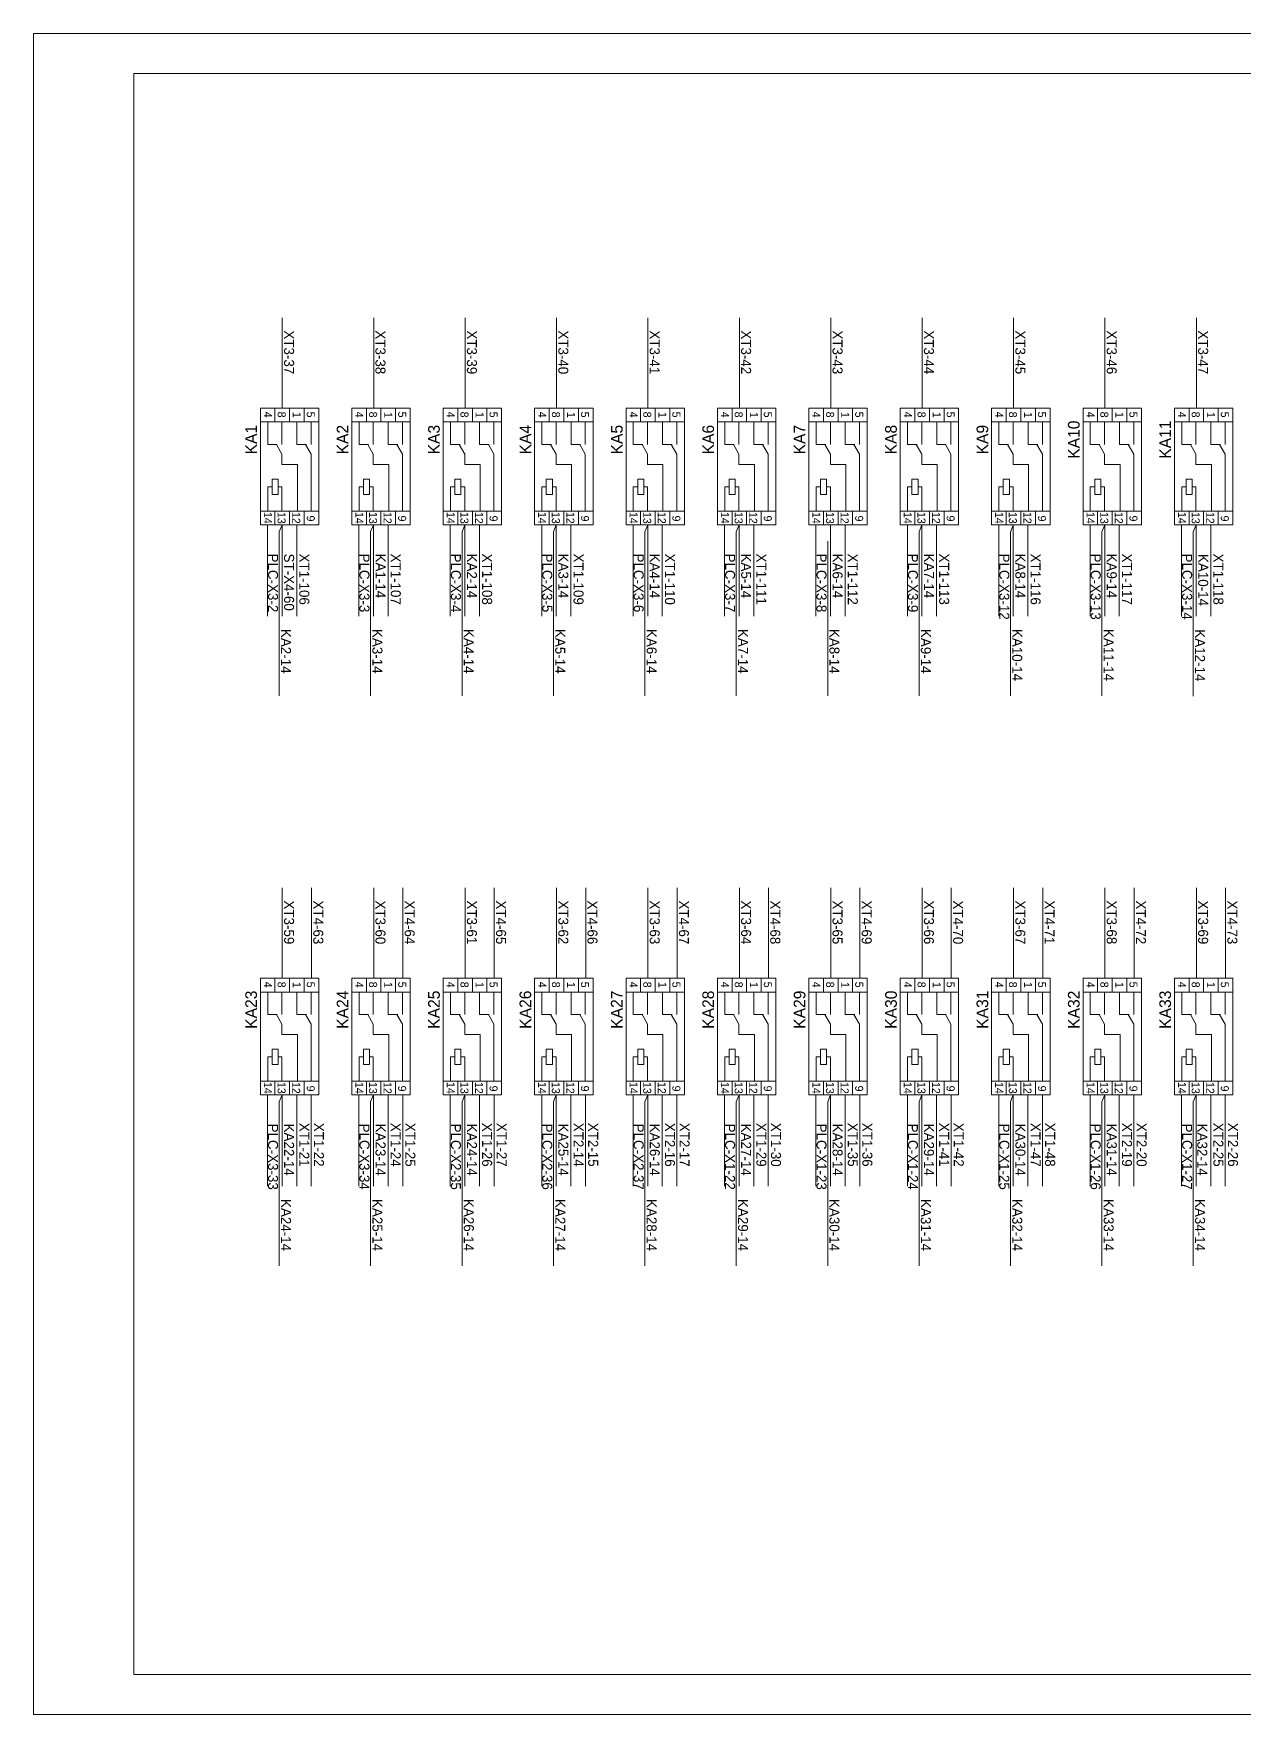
# Model space of a CAD drawing. Header units: millimetres. Extents: x 32626 to 72822, y 60047 to 123188.
# Drawn here: x 38301 to 40720, y 68575 to 71935 of the extents above; entities that cross this region are included whole.
import ezdxf
from ezdxf.enums import TextEntityAlignment as Align

# ---------------------------------------------------------------- set-up
doc = ezdxf.new("R2010")
doc.units = ezdxf.units.MM
doc.header["$LTSCALE"] = 10
for name, color, linetype, lineweight in [('1轮廓实线层', 7, 'Continuous', 18), ('2细线层', 4, 'Continuous', 18), ('图框层', 7, 'Continuous', 18)]:
    doc.layers.add(name, color=color, linetype=linetype, lineweight=lineweight)
doc.styles.add('样式 1', font='SIMYOU.TTF', dxfattribs={"width": 0.9})

msp = doc.modelspace()

# ---------------------------------------------------------------- linework, layer by layer
at = {"layer": '1轮廓实线层'}
for p, q in [((38797.5, 71186), (38797.5, 71366.5)), ((38980.2, 71186), (38980.2, 71366.5)), ((39162.8, 71186), (39162.8, 71366.5)), ((39345.5, 71186), (39345.5, 71366.5)), ((39528.1, 71186), (39528.1, 71366.5)), ((39710.8, 71186), (39710.8, 71366.5)), ((39893.4, 71186), (39893.4, 71366.5)), ((40076.1, 71186), (40076.1, 71366.5)), ((40258.7, 71186), (40258.7, 71366.5)), ((40441.4, 71186), (40441.4, 71366.5)), ((40624, 71186), (40624, 71366.5)), ((38753.8, 70952.7), (38753.8, 71186)), ((38870.4, 71186), (38753.8, 71186)), ((38782.9, 71158.4), (38782.9, 71186)), ((38812.1, 71158.4), (38812.1, 71186)), ((38841.2, 71158.4), (38841.2, 71186)), ((38870.4, 70952.7), (38870.4, 71186)), ((39053.1, 71186), (38936.4, 71186)), ((38936.4, 70952.7), (38936.4, 71186)), ((38965.6, 71158.4), (38965.6, 71186)), ((38994.7, 71158.4), (38994.7, 71186)), ((39023.9, 71158.4), (39023.9, 71186)), ((39053.1, 70952.7), (39053.1, 71186)), ((39235.7, 71186), (39119.1, 71186)), ((39119.1, 70952.7), (39119.1, 71186)), ((39148.2, 71158.4), (39148.2, 71186)), ((39177.4, 71158.4), (39177.4, 71186)), ((39206.5, 71158.4), (39206.5, 71186)), ((39235.7, 70952.7), (39235.7, 71186)), ((39418.4, 71186), (39301.7, 71186)), ((39301.7, 70952.7), (39301.7, 71186)), ((39330.9, 71158.4), (39330.9, 71186)), ((39360, 71158.4), (39360, 71186)), ((39389.2, 71158.4), (39389.2, 71186)), ((39418.4, 70952.7), (39418.4, 71186)), ((39601, 71186), (39484.4, 71186)), ((39484.4, 70952.7), (39484.4, 71186)), ((39513.5, 71158.4), (39513.5, 71186)), ((39542.7, 71158.4), (39542.7, 71186)), ((39571.9, 71158.4), (39571.9, 71186)), ((39601, 70952.7), (39601, 71186)), ((39783.7, 71186), (39667, 71186)), ((39667, 70952.7), (39667, 71186)), ((39696.2, 71158.4), (39696.2, 71186)), ((39725.3, 71158.4), (39725.3, 71186)), ((39754.5, 71158.4), (39754.5, 71186)), ((39783.7, 70952.7), (39783.7, 71186)), ((39966.3, 71186), (39849.7, 71186)), ((39849.7, 70952.7), (39849.7, 71186)), ((39878.8, 71158.4), (39878.8, 71186)), ((39908, 71158.4), (39908, 71186)), ((39937.2, 71158.4), (39937.2, 71186)), ((39966.3, 70952.7), (39966.3, 71186)), ((40149, 71186), (40032.3, 71186)), ((40032.3, 70952.7), (40032.3, 71186)), ((40061.5, 71158.4), (40061.5, 71186)), ((40090.6, 71158.4), (40090.6, 71186)), ((40119.8, 71158.4), (40119.8, 71186)), ((40149, 70952.7), (40149, 71186)), ((40331.6, 71186), (40215, 71186)), ((40215, 70952.7), (40215, 71186)), ((40244.1, 71158.4), (40244.1, 71186)), ((40273.3, 71158.4), (40273.3, 71186)), ((40302.5, 71158.4), (40302.5, 71186)), ((40331.6, 70952.7), (40331.6, 71186)), ((40514.3, 71186), (40397.6, 71186)), ((40397.6, 70952.7), (40397.6, 71186)), ((40426.8, 71158.4), (40426.8, 71186)), ((40456, 71158.4), (40456, 71186)), ((40485.1, 71158.4), (40485.1, 71186)), ((40514.3, 70952.7), (40514.3, 71186)), ((40696.9, 71186), (40580.3, 71186)), ((40580.3, 70952.7), (40580.3, 71186)), ((40609.4, 71158.4), (40609.4, 71186)), ((40638.6, 71158.4), (40638.6, 71186)), ((40667.8, 71158.4), (40667.8, 71186)), ((40696.9, 70952.7), (40696.9, 71186)), ((38870.4, 71158.4), (38753.8, 71158.4)), ((38768.3, 71113.2), (38768.3, 71158.4)), ((38796.7, 71113.2), (38796.7, 71158.4)), ((38826.6, 71113.2), (38826.6, 71158.4)), ((38855.1, 71113.2), (38855.1, 71158.4)), ((39053.1, 71158.4), (38936.4, 71158.4)), ((38950.9, 71113.2), (38950.9, 71158.4)), ((38979.4, 71113.2), (38979.4, 71158.4)), ((39009.2, 71113.2), (39009.2, 71158.4)), ((39037.7, 71113.2), (39037.7, 71158.4)), ((39235.7, 71158.4), (39119.1, 71158.4)), ((39133.6, 71113.2), (39133.6, 71158.4)), ((39162.1, 71113.2), (39162.1, 71158.4)), ((39191.9, 71113.2), (39191.9, 71158.4)), ((39220.4, 71113.2), (39220.4, 71158.4)), ((39418.4, 71158.4), (39301.7, 71158.4)), ((39316.2, 71113.2), (39316.2, 71158.4)), ((39344.7, 71113.2), (39344.7, 71158.4)), ((39374.6, 71113.2), (39374.6, 71158.4)), ((39403, 71113.2), (39403, 71158.4)), ((39601, 71158.4), (39484.4, 71158.4)), ((39498.9, 71113.2), (39498.9, 71158.4)), ((39527.4, 71113.2), (39527.4, 71158.4)), ((39557.2, 71113.2), (39557.2, 71158.4)), ((39585.7, 71113.2), (39585.7, 71158.4)), ((39783.7, 71158.4), (39667, 71158.4)), ((39681.5, 71113.2), (39681.5, 71158.4)), ((39710, 71113.2), (39710, 71158.4)), ((39739.9, 71113.2), (39739.9, 71158.4)), ((39768.3, 71113.2), (39768.3, 71158.4)), ((39966.3, 71158.4), (39849.7, 71158.4)), ((39864.2, 71113.2), (39864.2, 71158.4)), ((39892.7, 71113.2), (39892.7, 71158.4)), ((39922.5, 71113.2), (39922.5, 71158.4)), ((39951, 71113.2), (39951, 71158.4)), ((40149, 71158.4), (40032.3, 71158.4)), ((40046.8, 71113.2), (40046.8, 71158.4)), ((40075.3, 71113.2), (40075.3, 71158.4)), ((40105.2, 71113.2), (40105.2, 71158.4)), ((40133.6, 71113.2), (40133.6, 71158.4)), ((40331.6, 71158.4), (40215, 71158.4)), ((40229.5, 71113.2), (40229.5, 71158.4)), ((40258, 71113.2), (40258, 71158.4)), ((40287.8, 71113.2), (40287.8, 71158.4)), ((40316.3, 71113.2), (40316.3, 71158.4)), ((40514.3, 71158.4), (40397.6, 71158.4)), ((40412.1, 71113.2), (40412.1, 71158.4)), ((40440.6, 71113.2), (40440.6, 71158.4)), ((40470.5, 71113.2), (40470.5, 71158.4)), ((40498.9, 71113.2), (40498.9, 71158.4)), ((40696.9, 71158.4), (40580.3, 71158.4)), ((40594.8, 71113.2), (40594.8, 71158.4)), ((40623.3, 71113.2), (40623.3, 71158.4)), ((40653.1, 71113.2), (40653.1, 71158.4)), ((40681.6, 71113.2), (40681.6, 71158.4)), ((38787.4, 71113.2), (38768.3, 71113.2)), ((38796.7, 71094.1), (38785.7, 71113.2)), ((38845.8, 71113.2), (38826.6, 71113.2)), ((38855.1, 71094.1), (38844, 71113.2)), ((38970.1, 71113.2), (38950.9, 71113.2)), ((38979.4, 71094.1), (38968.3, 71113.2)), ((39028.4, 71113.2), (39009.2, 71113.2)), ((39037.7, 71094.1), (39026.7, 71113.2)), ((39152.8, 71113.2), (39133.6, 71113.2)), ((39162.1, 71094.1), (39151, 71113.2)), ((39211.1, 71113.2), (39191.9, 71113.2)), ((39220.4, 71094.1), (39209.3, 71113.2)), ((39335.4, 71113.2), (39316.2, 71113.2)), ((39344.7, 71094.1), (39333.7, 71113.2)), ((39393.7, 71113.2), (39374.6, 71113.2)), ((39403, 71094.1), (39392, 71113.2)), ((39518.1, 71113.2), (39498.9, 71113.2)), ((39527.4, 71094.1), (39516.3, 71113.2)), ((39576.4, 71113.2), (39557.2, 71113.2)), ((39585.7, 71094.1), (39574.6, 71113.2)), ((39700.7, 71113.2), (39681.5, 71113.2)), ((39710, 71094.1), (39699, 71113.2)), ((39759, 71113.2), (39739.9, 71113.2)), ((39768.3, 71094.1), (39757.3, 71113.2)), ((39883.4, 71113.2), (39864.2, 71113.2)), ((39892.7, 71094.1), (39881.6, 71113.2)), ((39941.7, 71113.2), (39922.5, 71113.2)), ((39951, 71094.1), (39939.9, 71113.2)), ((40066, 71113.2), (40046.8, 71113.2)), ((40075.3, 71094.1), (40064.3, 71113.2)), ((40124.3, 71113.2), (40105.2, 71113.2)), ((40133.6, 71094.1), (40122.6, 71113.2)), ((40248.7, 71113.2), (40229.5, 71113.2)), ((40258, 71094.1), (40246.9, 71113.2)), ((40307, 71113.2), (40287.8, 71113.2)), ((40316.3, 71094.1), (40305.2, 71113.2)), ((40431.3, 71113.2), (40412.1, 71113.2)), ((40440.6, 71094.1), (40429.6, 71113.2)), ((40489.6, 71113.2), (40470.5, 71113.2)), ((40498.9, 71094.1), (40487.9, 71113.2)), ((40614, 71113.2), (40594.8, 71113.2)), ((40623.3, 71094.1), (40612.2, 71113.2)), ((40672.3, 71113.2), (40653.1, 71113.2)), ((40681.6, 71094.1), (40670.5, 71113.2)), ((38796.7, 71073.3), (38796.7, 71094.1)), ((38827.6, 71073.3), (38796.7, 71073.3)), ((38827.6, 70980), (38827.6, 71073.3)), ((38855.1, 70980.3), (38855.1, 71094.1)), ((38979.4, 71073.3), (38979.4, 71094.1)), ((39010.3, 71073.3), (38979.4, 71073.3)), ((39010.3, 70980), (39010.3, 71073.3)), ((39037.7, 70980.3), (39037.7, 71094.1)), ((39162.1, 71073.3), (39162.1, 71094.1)), ((39192.9, 71073.3), (39162.1, 71073.3)), ((39192.9, 70980), (39192.9, 71073.3)), ((39220.4, 70980.3), (39220.4, 71094.1)), ((39344.7, 71073.3), (39344.7, 71094.1)), ((39375.6, 71073.3), (39344.7, 71073.3)), ((39375.6, 70980), (39375.6, 71073.3)), ((39403, 70980.3), (39403, 71094.1)), ((39527.4, 71073.3), (39527.4, 71094.1)), ((39558.2, 71073.3), (39527.4, 71073.3)), ((39558.2, 70980), (39558.2, 71073.3)), ((39585.7, 70980.3), (39585.7, 71094.1)), ((39710, 71073.3), (39710, 71094.1)), ((39740.9, 71073.3), (39710, 71073.3)), ((39740.9, 70980), (39740.9, 71073.3)), ((39768.3, 70980.3), (39768.3, 71094.1)), ((39892.7, 71073.3), (39892.7, 71094.1)), ((39923.5, 71073.3), (39892.7, 71073.3)), ((39923.5, 70980), (39923.5, 71073.3)), ((39951, 70980.3), (39951, 71094.1)), ((40075.3, 71073.3), (40075.3, 71094.1)), ((40106.2, 71073.3), (40075.3, 71073.3)), ((40106.2, 70980), (40106.2, 71073.3)), ((40133.6, 70980.3), (40133.6, 71094.1)), ((40258, 71073.3), (40258, 71094.1)), ((40288.8, 71073.3), (40258, 71073.3)), ((40288.8, 70980), (40288.8, 71073.3)), ((40316.3, 70980.3), (40316.3, 71094.1)), ((40440.6, 71073.3), (40440.6, 71094.1)), ((40471.5, 71073.3), (40440.6, 71073.3)), ((40471.5, 70980), (40471.5, 71073.3)), ((40498.9, 70980.3), (40498.9, 71094.1)), ((40623.3, 71073.3), (40623.3, 71094.1)), ((40654.1, 71073.3), (40623.3, 71073.3)), ((40654.1, 70980), (40654.1, 71073.3)), ((40681.6, 70980.3), (40681.6, 71094.1)), ((38768.3, 70980.3), (38768.3, 71028.7)), ((38777.1, 71028.7), (38768.3, 71028.7)), ((38789.3, 71028.7), (38796.7, 71028.7)), ((38796.7, 70980.3), (38796.7, 71028.7)), ((38950.9, 70980.3), (38950.9, 71028.7)), ((38959.7, 71028.7), (38950.9, 71028.7)), ((38971.9, 71028.7), (38979.4, 71028.7)), ((38979.4, 70980.3), (38979.4, 71028.7)), ((39133.6, 70980.3), (39133.6, 71028.7)), ((39142.4, 71028.7), (39133.6, 71028.7)), ((39154.6, 71028.7), (39162.1, 71028.7)), ((39162.1, 70980.3), (39162.1, 71028.7)), ((39316.2, 70980.3), (39316.2, 71028.7)), ((39325, 71028.7), (39316.2, 71028.7)), ((39337.2, 71028.7), (39344.7, 71028.7)), ((39344.7, 70980.3), (39344.7, 71028.7)), ((39498.9, 70980.3), (39498.9, 71028.7)), ((39507.7, 71028.7), (39498.9, 71028.7)), ((39519.9, 71028.7), (39527.4, 71028.7)), ((39527.4, 70980.3), (39527.4, 71028.7)), ((39681.5, 70980.3), (39681.5, 71028.7)), ((39690.3, 71028.7), (39681.5, 71028.7)), ((39702.5, 71028.7), (39710, 71028.7)), ((39710, 70980.3), (39710, 71028.7)), ((39864.2, 70980.3), (39864.2, 71028.7)), ((39873, 71028.7), (39864.2, 71028.7)), ((39885.2, 71028.7), (39892.7, 71028.7)), ((39892.7, 70980.3), (39892.7, 71028.7)), ((40046.8, 70980.3), (40046.8, 71028.7)), ((40055.6, 71028.7), (40046.8, 71028.7)), ((40067.9, 71028.7), (40075.3, 71028.7)), ((40075.3, 70980.3), (40075.3, 71028.7)), ((40229.5, 70980.3), (40229.5, 71028.7)), ((40238.3, 71028.7), (40229.5, 71028.7)), ((40250.5, 71028.7), (40258, 71028.7)), ((40258, 70980.3), (40258, 71028.7)), ((40412.1, 70980.3), (40412.1, 71028.7)), ((40420.9, 71028.7), (40412.1, 71028.7)), ((40433.2, 71028.7), (40440.6, 71028.7)), ((40440.6, 70980.3), (40440.6, 71028.7)), ((40594.8, 70980.3), (40594.8, 71028.7)), ((40603.6, 71028.7), (40594.8, 71028.7)), ((40615.8, 71028.7), (40623.3, 71028.7)), ((40623.3, 70980.3), (40623.3, 71028.7)), ((38870.4, 70980.3), (38753.8, 70980.3)), ((38782.9, 70952.7), (38782.9, 70980.3)), ((38812.1, 70952.7), (38812.1, 70980.3)), ((38841.2, 70952.7), (38841.2, 70980.3)), ((39053.1, 70980.3), (38936.4, 70980.3)), ((38965.6, 70952.7), (38965.6, 70980.3)), ((38994.7, 70952.7), (38994.7, 70980.3)), ((39023.9, 70952.7), (39023.9, 70980.3)), ((39235.7, 70980.3), (39119.1, 70980.3)), ((39148.2, 70952.7), (39148.2, 70980.3)), ((39177.4, 70952.7), (39177.4, 70980.3)), ((39206.5, 70952.7), (39206.5, 70980.3)), ((39418.4, 70980.3), (39301.7, 70980.3)), ((39330.9, 70952.7), (39330.9, 70980.3)), ((39360, 70952.7), (39360, 70980.3)), ((39389.2, 70952.7), (39389.2, 70980.3)), ((39601, 70980.3), (39484.4, 70980.3)), ((39513.5, 70952.7), (39513.5, 70980.3)), ((39542.7, 70952.7), (39542.7, 70980.3)), ((39571.9, 70952.7), (39571.9, 70980.3)), ((39783.7, 70980.3), (39667, 70980.3)), ((39696.2, 70952.7), (39696.2, 70980.3)), ((39725.3, 70952.7), (39725.3, 70980.3)), ((39754.5, 70952.7), (39754.5, 70980.3)), ((39966.3, 70980.3), (39849.7, 70980.3)), ((39878.8, 70952.7), (39878.8, 70980.3)), ((39908, 70952.7), (39908, 70980.3)), ((39937.2, 70952.7), (39937.2, 70980.3)), ((40149, 70980.3), (40032.3, 70980.3)), ((40061.5, 70952.7), (40061.5, 70980.3)), ((40090.6, 70952.7), (40090.6, 70980.3)), ((40119.8, 70952.7), (40119.8, 70980.3)), ((40331.6, 70980.3), (40215, 70980.3)), ((40244.1, 70952.7), (40244.1, 70980.3)), ((40273.3, 70952.7), (40273.3, 70980.3)), ((40302.5, 70952.7), (40302.5, 70980.3)), ((40514.3, 70980.3), (40397.6, 70980.3)), ((40426.8, 70952.7), (40426.8, 70980.3)), ((40456, 70952.7), (40456, 70980.3)), ((40485.1, 70952.7), (40485.1, 70980.3)), ((40696.9, 70980.3), (40580.3, 70980.3)), ((40609.4, 70952.7), (40609.4, 70980.3)), ((40638.6, 70952.7), (40638.6, 70980.3)), ((40667.8, 70952.7), (40667.8, 70980.3)), ((38870.4, 70952.7), (38753.8, 70952.7)), ((38767.9, 70952.7), (38767.9, 70770.2)), ((38791.4, 70938.7), (38797.1, 70952.7)), ((38791.4, 70920), (38791.4, 70938.7)), ((38797.1, 70952.7), (38797.1, 70770.2)), ((38826.3, 70952.7), (38826.3, 70770.2)), ((39053.1, 70952.7), (38936.4, 70952.7)), ((38950.6, 70952.7), (38950.6, 70770.2)), ((38974, 70938.7), (38979.7, 70952.7)), ((38974, 70920), (38974, 70938.7)), ((38979.7, 70952.7), (38979.7, 70770.2)), ((39008.9, 70952.7), (39008.9, 70770.2)), ((39235.7, 70952.7), (39119.1, 70952.7)), ((39133.2, 70952.7), (39133.2, 70770.2)), ((39156.7, 70938.7), (39162.4, 70952.7)), ((39156.7, 70920), (39156.7, 70938.7)), ((39162.4, 70952.7), (39162.4, 70770.2)), ((39191.6, 70952.7), (39191.6, 70770.2)), ((39418.4, 70952.7), (39301.7, 70952.7)), ((39315.9, 70952.7), (39315.9, 70770.2)), ((39339.3, 70938.7), (39345, 70952.7)), ((39339.3, 70920), (39339.3, 70938.7)), ((39345, 70952.7), (39345, 70770.2)), ((39374.2, 70952.7), (39374.2, 70770.2)), ((39601, 70952.7), (39484.4, 70952.7)), ((39498.5, 70952.7), (39498.5, 70770.2)), ((39522, 70938.7), (39527.7, 70952.7)), ((39522, 70920), (39522, 70938.7)), ((39527.7, 70952.7), (39527.7, 70770.2)), ((39556.9, 70952.7), (39556.9, 70770.2)), ((39783.7, 70952.7), (39667, 70952.7)), ((39681.2, 70952.7), (39681.2, 70770.2)), ((39704.6, 70938.7), (39710.4, 70952.7)), ((39704.6, 70920), (39704.6, 70938.7)), ((39710.4, 70952.7), (39710.4, 70770.2)), ((39739.5, 70952.7), (39739.5, 70770.2)), ((39966.3, 70952.7), (39849.7, 70952.7)), ((39863.8, 70952.7), (39863.8, 70770.2)), ((39893, 70952.7), (39893, 70770.2)), ((39922.2, 70952.7), (39922.2, 70770.2)), ((40149, 70952.7), (40032.3, 70952.7)), ((40046.5, 70952.7), (40046.5, 70770.2)), ((40069.9, 70938.7), (40075.7, 70952.7)), ((40069.9, 70920), (40069.9, 70938.7)), ((40075.7, 70952.7), (40075.7, 70770.2)), ((40104.8, 70952.7), (40104.8, 70770.2)), ((40331.6, 70952.7), (40215, 70952.7)), ((40229.1, 70952.7), (40229.1, 70770.2)), ((40252.6, 70938), (40258.3, 70951.9)), ((40252.6, 70919.2), (40252.6, 70938)), ((40258.3, 70952.7), (40258.3, 70770.2)), ((40287.5, 70952.7), (40287.5, 70770.2)), ((40514.3, 70952.7), (40397.6, 70952.7)), ((40411.8, 70952.7), (40411.8, 70770.2)), ((40435.2, 70938.7), (40441, 70952.7)), ((40435.2, 70920), (40435.2, 70938.7)), ((40441, 70952.7), (40441, 70770.2)), ((40470.1, 70952.7), (40470.1, 70770.2)), ((40696.9, 70952.7), (40580.3, 70952.7)), ((40594.5, 70951.9), (40594.5, 70769.4)), ((40617.9, 70938.7), (40623.6, 70952.7)), ((40617.9, 70920), (40617.9, 70938.7)), ((40623.6, 70952.7), (40623.6, 70770.2)), ((40652.8, 70952.7), (40652.8, 70770.2)), ((38791.4, 70920), (38791.4, 70610.8)), ((38974, 70920), (38974, 70610.8)), ((39156.7, 70920), (39156.7, 70610.8)), ((39339.3, 70920), (39339.3, 70610.8)), ((39522, 70920), (39522, 70610.8)), ((39704.6, 70920), (39704.6, 70610.8)), ((39887.3, 70920), (39887.3, 70610.8)), ((40069.9, 70920), (40069.9, 70610.8)), ((40252.6, 70920), (40252.6, 70610.8)), ((40435.2, 70920), (40435.2, 70610.8)), ((40617.9, 70919.2), (40617.9, 70610)), ((38797.5, 70046.4), (38797.5, 70226.9)), ((38855.8, 70046.4), (38855.8, 70226.9)), ((38980.2, 70046.4), (38980.2, 70226.9)), ((39038.5, 70046.4), (39038.5, 70226.9)), ((39162.8, 70046.4), (39162.8, 70226.9)), ((39221.1, 70046.4), (39221.1, 70226.9)), ((39345.5, 70046.4), (39345.5, 70226.9)), ((39403.8, 70046.4), (39403.8, 70226.9)), ((39528.1, 70046.4), (39528.1, 70226.9)), ((39586.4, 70046.4), (39586.4, 70226.9)), ((39710.8, 70046.4), (39710.8, 70226.9)), ((39769.1, 70046.4), (39769.1, 70226.9)), ((39893.4, 70046.4), (39893.4, 70226.9)), ((39951.7, 70046.4), (39951.7, 70226.9)), ((40076.1, 70046.4), (40076.1, 70226.9)), ((40134.4, 70046.4), (40134.4, 70226.9)), ((40258.7, 70046.4), (40258.7, 70226.9)), ((40317, 70046.4), (40317, 70226.9)), ((40441.4, 70046.4), (40441.4, 70226.9)), ((40499.7, 70046.4), (40499.7, 70226.9)), ((40624, 70046.4), (40624, 70226.9)), ((40682.3, 70046.4), (40682.3, 70226.9)), ((38870.4, 70046.4), (38753.8, 70046.4)), ((38753.8, 69813.1), (38753.8, 70046.4)), ((38782.9, 70018.8), (38782.9, 70046.4)), ((38812.1, 70018.8), (38812.1, 70046.4)), ((38841.2, 70018.8), (38841.2, 70046.4)), ((38870.4, 69813.1), (38870.4, 70046.4)), ((39053.1, 70046.4), (38936.4, 70046.4)), ((38936.4, 69813.1), (38936.4, 70046.4)), ((38965.6, 70018.8), (38965.6, 70046.4)), ((38994.7, 70018.8), (38994.7, 70046.4)), ((39023.9, 70018.8), (39023.9, 70046.4)), ((39053.1, 69813.1), (39053.1, 70046.4)), ((39235.7, 70046.4), (39119.1, 70046.4)), ((39119.1, 69813.1), (39119.1, 70046.4)), ((39148.2, 70018.8), (39148.2, 70046.4)), ((39177.4, 70018.8), (39177.4, 70046.4)), ((39206.5, 70018.8), (39206.5, 70046.4)), ((39235.7, 69813.1), (39235.7, 70046.4)), ((39418.4, 70046.4), (39301.7, 70046.4)), ((39301.7, 69813.1), (39301.7, 70046.4)), ((39330.9, 70018.8), (39330.9, 70046.4)), ((39360, 70018.8), (39360, 70046.4)), ((39389.2, 70018.8), (39389.2, 70046.4)), ((39418.4, 69813.1), (39418.4, 70046.4)), ((39601, 70046.4), (39484.4, 70046.4)), ((39484.4, 69813.1), (39484.4, 70046.4)), ((39513.5, 70018.8), (39513.5, 70046.4)), ((39542.7, 70018.8), (39542.7, 70046.4)), ((39571.9, 70018.8), (39571.9, 70046.4)), ((39601, 69813.1), (39601, 70046.4)), ((39783.7, 70046.4), (39667, 70046.4)), ((39667, 69813.1), (39667, 70046.4)), ((39696.2, 70018.8), (39696.2, 70046.4)), ((39725.3, 70018.8), (39725.3, 70046.4)), ((39754.5, 70018.8), (39754.5, 70046.4)), ((39783.7, 69813.1), (39783.7, 70046.4)), ((39966.3, 70046.4), (39849.7, 70046.4)), ((39849.7, 69813.1), (39849.7, 70046.4)), ((39878.8, 70018.8), (39878.8, 70046.4)), ((39908, 70018.8), (39908, 70046.4)), ((39937.2, 70018.8), (39937.2, 70046.4)), ((39966.3, 69813.1), (39966.3, 70046.4)), ((40149, 70046.4), (40032.3, 70046.4)), ((40032.3, 69813.1), (40032.3, 70046.4)), ((40061.5, 70018.8), (40061.5, 70046.4)), ((40090.6, 70018.8), (40090.6, 70046.4)), ((40119.8, 70018.8), (40119.8, 70046.4)), ((40149, 69813.1), (40149, 70046.4)), ((40331.6, 70046.4), (40215, 70046.4)), ((40215, 69813.1), (40215, 70046.4)), ((40244.1, 70018.8), (40244.1, 70046.4)), ((40273.3, 70018.8), (40273.3, 70046.4)), ((40302.5, 70018.8), (40302.5, 70046.4)), ((40331.6, 69813.1), (40331.6, 70046.4)), ((40514.3, 70046.4), (40397.6, 70046.4)), ((40397.6, 69813.1), (40397.6, 70046.4)), ((40426.8, 70018.8), (40426.8, 70046.4)), ((40456, 70018.8), (40456, 70046.4)), ((40485.1, 70018.8), (40485.1, 70046.4)), ((40514.3, 69813.1), (40514.3, 70046.4)), ((40696.9, 70046.4), (40580.3, 70046.4)), ((40580.3, 69813.1), (40580.3, 70046.4)), ((40609.4, 70018.8), (40609.4, 70046.4)), ((40638.6, 70018.8), (40638.6, 70046.4)), ((40667.8, 70018.8), (40667.8, 70046.4)), ((40696.9, 69813.1), (40696.9, 70046.4)), ((38870.4, 70018.8), (38753.8, 70018.8)), ((38768.3, 69973.6), (38768.3, 70018.8)), ((38796.7, 69973.6), (38796.7, 70018.8)), ((38826.6, 69973.6), (38826.6, 70018.8)), ((38855.1, 69973.6), (38855.1, 70018.8)), ((39053.1, 70018.8), (38936.4, 70018.8)), ((38950.9, 69973.6), (38950.9, 70018.8)), ((38979.4, 69973.6), (38979.4, 70018.8)), ((39009.2, 69973.6), (39009.2, 70018.8)), ((39037.7, 69973.6), (39037.7, 70018.8)), ((39235.7, 70018.8), (39119.1, 70018.8)), ((39133.6, 69973.6), (39133.6, 70018.8)), ((39162.1, 69973.6), (39162.1, 70018.8)), ((39191.9, 69973.6), (39191.9, 70018.8)), ((39220.4, 69973.6), (39220.4, 70018.8)), ((39418.4, 70018.8), (39301.7, 70018.8)), ((39316.2, 69973.6), (39316.2, 70018.8)), ((39344.7, 69973.6), (39344.7, 70018.8)), ((39374.6, 69973.6), (39374.6, 70018.8)), ((39403, 69973.6), (39403, 70018.8)), ((39601, 70018.8), (39484.4, 70018.8)), ((39498.9, 69973.6), (39498.9, 70018.8)), ((39527.4, 69973.6), (39527.4, 70018.8)), ((39557.2, 69973.6), (39557.2, 70018.8)), ((39585.7, 69973.6), (39585.7, 70018.8)), ((39783.7, 70018.8), (39667, 70018.8)), ((39681.5, 69973.6), (39681.5, 70018.8)), ((39710, 69973.6), (39710, 70018.8)), ((39739.9, 69973.6), (39739.9, 70018.8)), ((39768.3, 69973.6), (39768.3, 70018.8)), ((39966.3, 70018.8), (39849.7, 70018.8)), ((39864.2, 69973.6), (39864.2, 70018.8)), ((39892.7, 69973.6), (39892.7, 70018.8)), ((39922.5, 69973.6), (39922.5, 70018.8)), ((39951, 69973.6), (39951, 70018.8)), ((40149, 70018.8), (40032.3, 70018.8)), ((40046.8, 69973.6), (40046.8, 70018.8)), ((40075.3, 69973.6), (40075.3, 70018.8)), ((40105.2, 69973.6), (40105.2, 70018.8)), ((40133.6, 69973.6), (40133.6, 70018.8)), ((40331.6, 70018.8), (40215, 70018.8)), ((40229.5, 69973.6), (40229.5, 70018.8)), ((40258, 69973.6), (40258, 70018.8)), ((40287.8, 69973.6), (40287.8, 70018.8)), ((40316.3, 69973.6), (40316.3, 70018.8)), ((40514.3, 70018.8), (40397.6, 70018.8)), ((40412.1, 69973.6), (40412.1, 70018.8)), ((40440.6, 69973.6), (40440.6, 70018.8)), ((40470.5, 69973.6), (40470.5, 70018.8)), ((40498.9, 69973.6), (40498.9, 70018.8)), ((40696.9, 70018.8), (40580.3, 70018.8)), ((40594.8, 69973.6), (40594.8, 70018.8)), ((40623.3, 69973.6), (40623.3, 70018.8)), ((40653.1, 69973.6), (40653.1, 70018.8)), ((40681.6, 69973.6), (40681.6, 70018.8)), ((38787.4, 69973.6), (38768.3, 69973.6)), ((38796.7, 69954.5), (38785.7, 69973.6)), ((38845.8, 69973.6), (38826.6, 69973.6)), ((38855.1, 69954.5), (38844, 69973.6)), ((38970.1, 69973.6), (38950.9, 69973.6)), ((38979.4, 69954.5), (38968.3, 69973.6)), ((39028.4, 69973.6), (39009.2, 69973.6)), ((39037.7, 69954.5), (39026.7, 69973.6)), ((39152.8, 69973.6), (39133.6, 69973.6)), ((39162.1, 69954.5), (39151, 69973.6)), ((39211.1, 69973.6), (39191.9, 69973.6)), ((39220.4, 69954.5), (39209.3, 69973.6)), ((39335.4, 69973.6), (39316.2, 69973.6)), ((39344.7, 69954.5), (39333.7, 69973.6)), ((39393.7, 69973.6), (39374.6, 69973.6)), ((39403, 69954.5), (39392, 69973.6)), ((39518.1, 69973.6), (39498.9, 69973.6)), ((39527.4, 69954.5), (39516.3, 69973.6)), ((39576.4, 69973.6), (39557.2, 69973.6)), ((39585.7, 69954.5), (39574.6, 69973.6)), ((39700.7, 69973.6), (39681.5, 69973.6)), ((39710, 69954.5), (39699, 69973.6)), ((39759, 69973.6), (39739.9, 69973.6)), ((39768.3, 69954.5), (39757.3, 69973.6)), ((39883.4, 69973.6), (39864.2, 69973.6)), ((39892.7, 69954.5), (39881.6, 69973.6)), ((39941.7, 69973.6), (39922.5, 69973.6)), ((39951, 69954.5), (39939.9, 69973.6)), ((40066, 69973.6), (40046.8, 69973.6)), ((40075.3, 69954.5), (40064.3, 69973.6)), ((40124.3, 69973.6), (40105.2, 69973.6)), ((40133.6, 69954.5), (40122.6, 69973.6)), ((40248.7, 69973.6), (40229.5, 69973.6)), ((40258, 69954.5), (40246.9, 69973.6)), ((40307, 69973.6), (40287.8, 69973.6)), ((40316.3, 69954.5), (40305.2, 69973.6)), ((40431.3, 69973.6), (40412.1, 69973.6)), ((40440.6, 69954.5), (40429.6, 69973.6)), ((40489.6, 69973.6), (40470.5, 69973.6)), ((40498.9, 69954.5), (40487.9, 69973.6)), ((40614, 69973.6), (40594.8, 69973.6)), ((40623.3, 69954.5), (40612.2, 69973.6)), ((40672.3, 69973.6), (40653.1, 69973.6)), ((40681.6, 69954.5), (40670.5, 69973.6)), ((38796.7, 69933.7), (38796.7, 69954.5)), ((38827.6, 69933.7), (38796.7, 69933.7)), ((38827.6, 69840.4), (38827.6, 69933.7)), ((38855.1, 69840.7), (38855.1, 69954.5)), ((38979.4, 69933.7), (38979.4, 69954.5)), ((39010.3, 69933.7), (38979.4, 69933.7)), ((39010.3, 69840.4), (39010.3, 69933.7)), ((39037.7, 69840.7), (39037.7, 69954.5)), ((39162.1, 69933.7), (39162.1, 69954.5)), ((39192.9, 69933.7), (39162.1, 69933.7)), ((39192.9, 69840.4), (39192.9, 69933.7)), ((39220.4, 69840.7), (39220.4, 69954.5)), ((39344.7, 69933.7), (39344.7, 69954.5)), ((39375.6, 69933.7), (39344.7, 69933.7)), ((39375.6, 69840.4), (39375.6, 69933.7)), ((39403, 69840.7), (39403, 69954.5)), ((39527.4, 69933.7), (39527.4, 69954.5)), ((39558.2, 69933.7), (39527.4, 69933.7)), ((39558.2, 69840.4), (39558.2, 69933.7)), ((39585.7, 69840.7), (39585.7, 69954.5)), ((39710, 69933.7), (39710, 69954.5)), ((39740.9, 69933.7), (39710, 69933.7)), ((39740.9, 69840.4), (39740.9, 69933.7)), ((39768.3, 69840.7), (39768.3, 69954.5)), ((39892.7, 69933.7), (39892.7, 69954.5)), ((39923.5, 69933.7), (39892.7, 69933.7)), ((39923.5, 69840.4), (39923.5, 69933.7)), ((39951, 69840.7), (39951, 69954.5)), ((40075.3, 69933.7), (40075.3, 69954.5)), ((40106.2, 69933.7), (40075.3, 69933.7)), ((40106.2, 69840.4), (40106.2, 69933.7)), ((40133.6, 69840.7), (40133.6, 69954.5)), ((40258, 69933.7), (40258, 69954.5)), ((40288.8, 69933.7), (40258, 69933.7)), ((40288.8, 69840.4), (40288.8, 69933.7)), ((40316.3, 69840.7), (40316.3, 69954.5)), ((40440.6, 69933.7), (40440.6, 69954.5)), ((40471.5, 69933.7), (40440.6, 69933.7)), ((40471.5, 69840.4), (40471.5, 69933.7)), ((40498.9, 69840.7), (40498.9, 69954.5)), ((40623.3, 69933.7), (40623.3, 69954.5)), ((40654.1, 69933.7), (40623.3, 69933.7)), ((40654.1, 69840.4), (40654.1, 69933.7)), ((40681.6, 69840.7), (40681.6, 69954.5)), ((38768.3, 69840.7), (38768.3, 69889.1)), ((38777.1, 69889.1), (38768.3, 69889.1)), ((38789.3, 69889.1), (38796.7, 69889.1)), ((38796.7, 69840.7), (38796.7, 69889.1)), ((38950.9, 69840.7), (38950.9, 69889.1)), ((38959.7, 69889.1), (38950.9, 69889.1)), ((38971.9, 69889.1), (38979.4, 69889.1)), ((38979.4, 69840.7), (38979.4, 69889.1)), ((39133.6, 69840.7), (39133.6, 69889.1)), ((39142.4, 69889.1), (39133.6, 69889.1)), ((39154.6, 69889.1), (39162.1, 69889.1)), ((39162.1, 69840.7), (39162.1, 69889.1)), ((39316.2, 69840.7), (39316.2, 69889.1)), ((39325, 69889.1), (39316.2, 69889.1)), ((39337.2, 69889.1), (39344.7, 69889.1)), ((39344.7, 69840.7), (39344.7, 69889.1)), ((39498.9, 69840.7), (39498.9, 69889.1)), ((39507.7, 69889.1), (39498.9, 69889.1)), ((39519.9, 69889.1), (39527.4, 69889.1)), ((39527.4, 69840.7), (39527.4, 69889.1)), ((39681.5, 69840.7), (39681.5, 69889.1)), ((39690.3, 69889.1), (39681.5, 69889.1)), ((39702.5, 69889.1), (39710, 69889.1)), ((39710, 69840.7), (39710, 69889.1)), ((39864.2, 69840.7), (39864.2, 69889.1)), ((39873, 69889.1), (39864.2, 69889.1)), ((39885.2, 69889.1), (39892.7, 69889.1)), ((39892.7, 69840.7), (39892.7, 69889.1)), ((40046.8, 69840.7), (40046.8, 69889.1)), ((40055.6, 69889.1), (40046.8, 69889.1)), ((40067.9, 69889.1), (40075.3, 69889.1)), ((40075.3, 69840.7), (40075.3, 69889.1)), ((40229.5, 69840.7), (40229.5, 69889.1)), ((40238.3, 69889.1), (40229.5, 69889.1)), ((40250.5, 69889.1), (40258, 69889.1)), ((40258, 69840.7), (40258, 69889.1)), ((40412.1, 69840.7), (40412.1, 69889.1)), ((40420.9, 69889.1), (40412.1, 69889.1)), ((40433.2, 69889.1), (40440.6, 69889.1)), ((40440.6, 69840.7), (40440.6, 69889.1)), ((40594.8, 69840.7), (40594.8, 69889.1)), ((40603.6, 69889.1), (40594.8, 69889.1)), ((40615.8, 69889.1), (40623.3, 69889.1)), ((40623.3, 69840.7), (40623.3, 69889.1)), ((38870.4, 69840.7), (38753.8, 69840.7)), ((38782.9, 69813.1), (38782.9, 69840.7)), ((38812.1, 69813.1), (38812.1, 69840.7)), ((38841.2, 69813.1), (38841.2, 69840.7)), ((39053.1, 69840.7), (38936.4, 69840.7)), ((38965.6, 69813.1), (38965.6, 69840.7)), ((38994.7, 69813.1), (38994.7, 69840.7)), ((39023.9, 69813.1), (39023.9, 69840.7)), ((39235.7, 69840.7), (39119.1, 69840.7)), ((39148.2, 69813.1), (39148.2, 69840.7)), ((39177.4, 69813.1), (39177.4, 69840.7)), ((39206.5, 69813.1), (39206.5, 69840.7)), ((39418.4, 69840.7), (39301.7, 69840.7)), ((39330.9, 69813.1), (39330.9, 69840.7)), ((39360, 69813.1), (39360, 69840.7)), ((39389.2, 69813.1), (39389.2, 69840.7)), ((39601, 69840.7), (39484.4, 69840.7)), ((39513.5, 69813.1), (39513.5, 69840.7)), ((39542.7, 69813.1), (39542.7, 69840.7)), ((39571.9, 69813.1), (39571.9, 69840.7)), ((39783.7, 69840.7), (39667, 69840.7)), ((39696.2, 69813.1), (39696.2, 69840.7)), ((39725.3, 69813.1), (39725.3, 69840.7)), ((39754.5, 69813.1), (39754.5, 69840.7)), ((39966.3, 69840.7), (39849.7, 69840.7)), ((39878.8, 69813.1), (39878.8, 69840.7)), ((39908, 69813.1), (39908, 69840.7)), ((39937.2, 69813.1), (39937.2, 69840.7)), ((40149, 69840.7), (40032.3, 69840.7)), ((40061.5, 69813.1), (40061.5, 69840.7)), ((40090.6, 69813.1), (40090.6, 69840.7)), ((40119.8, 69813.1), (40119.8, 69840.7)), ((40331.6, 69840.7), (40215, 69840.7)), ((40244.1, 69813.1), (40244.1, 69840.7)), ((40273.3, 69813.1), (40273.3, 69840.7)), ((40302.5, 69813.1), (40302.5, 69840.7)), ((40514.3, 69840.7), (40397.6, 69840.7)), ((40426.8, 69813.1), (40426.8, 69840.7)), ((40456, 69813.1), (40456, 69840.7)), ((40485.1, 69813.1), (40485.1, 69840.7)), ((40696.9, 69840.7), (40580.3, 69840.7)), ((40609.4, 69813.1), (40609.4, 69840.7)), ((40638.6, 69813.1), (40638.6, 69840.7)), ((40667.8, 69813.1), (40667.8, 69840.7)), ((38870.4, 69813.1), (38753.8, 69813.1)), ((38767.9, 69813.1), (38767.9, 69630.6)), ((38791.4, 69799.1), (38797.1, 69813.1)), ((38791.4, 69780.4), (38791.4, 69799.1)), ((38797.1, 69813.1), (38797.1, 69630.6)), ((38826.3, 69813.1), (38826.3, 69630.6)), ((38855.4, 69813.1), (38855.4, 69630.6)), ((39053.1, 69813.1), (38936.4, 69813.1)), ((38950.6, 69813.1), (38950.6, 69630.6)), ((38974, 69799.1), (38979.7, 69813.1)), ((38974, 69780.4), (38974, 69799.1)), ((38979.7, 69813.1), (38979.7, 69630.6)), ((39008.9, 69813.1), (39008.9, 69630.6)), ((39038.1, 69813.1), (39038.1, 69630.6)), ((39235.7, 69813.1), (39119.1, 69813.1)), ((39133.2, 69813.1), (39133.2, 69630.6)), ((39156.7, 69799.1), (39162.4, 69813.1)), ((39156.7, 69780.4), (39156.7, 69799.1)), ((39162.4, 69813.1), (39162.4, 69630.6)), ((39191.6, 69813.1), (39191.6, 69630.6)), ((39220.7, 69813.1), (39220.7, 69630.6)), ((39418.4, 69813.1), (39301.7, 69813.1)), ((39315.9, 69813.1), (39315.9, 69630.6)), ((39339.3, 69799.1), (39345, 69813.1)), ((39339.3, 69780.4), (39339.3, 69799.1)), ((39345, 69813.1), (39345, 69630.6)), ((39374.2, 69813.1), (39374.2, 69630.6)), ((39403.4, 69813.1), (39403.4, 69630.6)), ((39601, 69813.1), (39484.4, 69813.1)), ((39498.5, 69813.1), (39498.5, 69630.6)), ((39522, 69799.1), (39527.7, 69813.1)), ((39522, 69780.4), (39522, 69799.1)), ((39527.7, 69813.1), (39527.7, 69630.6)), ((39556.9, 69813.1), (39556.9, 69630.6)), ((39586, 69813.1), (39586, 69630.6)), ((39783.7, 69813.1), (39667, 69813.1)), ((39681.2, 69813.1), (39681.2, 69630.6)), ((39704.6, 69799.1), (39710.4, 69813.1)), ((39704.6, 69780.4), (39704.6, 69799.1)), ((39710.4, 69813.1), (39710.4, 69630.6)), ((39739.5, 69813.1), (39739.5, 69630.6)), ((39768.7, 69813.1), (39768.7, 69630.6)), ((39966.3, 69813.1), (39849.7, 69813.1)), ((39863.8, 69813.1), (39863.8, 69630.6)), ((39887.3, 69799.1), (39893, 69813.1)), ((39887.3, 69780.4), (39887.3, 69799.1)), ((39893, 69813.1), (39893, 69630.6)), ((39922.2, 69813.1), (39922.2, 69630.6)), ((39951.3, 69813.1), (39951.3, 69630.6)), ((40149, 69813.1), (40032.3, 69813.1)), ((40046.5, 69813.1), (40046.5, 69630.6)), ((40069.9, 69799.1), (40075.7, 69813.1)), ((40069.9, 69780.4), (40069.9, 69799.1)), ((40075.7, 69813.1), (40075.7, 69630.6)), ((40104.8, 69813.1), (40104.8, 69630.6)), ((40134, 69813.1), (40134, 69630.6)), ((40331.6, 69813.1), (40215, 69813.1)), ((40229.1, 69813.1), (40229.1, 69630.6)), ((40252.6, 69799.1), (40258.3, 69813.1)), ((40252.6, 69780.4), (40252.6, 69799.1)), ((40258.3, 69813.1), (40258.3, 69630.6)), ((40287.5, 69813.1), (40287.5, 69630.6)), ((40316.6, 69813.1), (40316.6, 69630.6)), ((40514.3, 69813.1), (40397.6, 69813.1)), ((40411.8, 69813.1), (40411.8, 69630.6)), ((40435.2, 69799.1), (40441, 69813.1)), ((40435.2, 69780.4), (40435.2, 69799.1)), ((40441, 69813.1), (40441, 69630.6)), ((40470.1, 69813.1), (40470.1, 69630.6)), ((40499.3, 69813.1), (40499.3, 69630.6)), ((40696.9, 69813.1), (40580.3, 69813.1)), ((40594.5, 69813.1), (40594.5, 69630.6)), ((40617.9, 69799.1), (40623.6, 69813.1)), ((40617.9, 69780.4), (40617.9, 69799.1)), ((40623.6, 69813.1), (40623.6, 69630.6)), ((40652.8, 69813.1), (40652.8, 69630.6)), ((40681.9, 69813.1), (40681.9, 69630.6)), ((38791.4, 69780.4), (38791.4, 69471.2)), ((38974, 69780.4), (38974, 69471.2)), ((39156.7, 69780.4), (39156.7, 69471.2)), ((39339.3, 69780.4), (39339.3, 69471.2)), ((39522, 69780.4), (39522, 69471.2)), ((39704.6, 69780.4), (39704.6, 69471.2)), ((39887.3, 69780.4), (39887.3, 69471.2)), ((40069.9, 69780.4), (40069.9, 69471.2)), ((40252.6, 69780.4), (40252.6, 69471.2)), ((40435.2, 69780.4), (40435.2, 69471.2)), ((40617.9, 69780.4), (40617.9, 69471.2))]:
    msp.add_line(p, q, dxfattribs=at)
for points in [[(38789.3, 71044.1), (38789.3, 71013.3), (38777.1, 71013.3), (38777.1, 71044.1)], [(38971.9, 71044.1), (38971.9, 71013.3), (38959.7, 71013.3), (38959.7, 71044.1)], [(39154.6, 71044.1), (39154.6, 71013.3), (39142.4, 71013.3), (39142.4, 71044.1)], [(39337.2, 71044.1), (39337.2, 71013.3), (39325, 71013.3), (39325, 71044.1)], [(39519.9, 71044.1), (39519.9, 71013.3), (39507.7, 71013.3), (39507.7, 71044.1)], [(39702.5, 71044.1), (39702.5, 71013.3), (39690.3, 71013.3), (39690.3, 71044.1)], [(39885.2, 71044.1), (39885.2, 71013.3), (39873, 71013.3), (39873, 71044.1)], [(40067.9, 71044.1), (40067.9, 71013.3), (40055.6, 71013.3), (40055.6, 71044.1)], [(40250.5, 71044.1), (40250.5, 71013.3), (40238.3, 71013.3), (40238.3, 71044.1)], [(40433.2, 71044.1), (40433.2, 71013.3), (40420.9, 71013.3), (40420.9, 71044.1)], [(40615.8, 71044.1), (40615.8, 71013.3), (40603.6, 71013.3), (40603.6, 71044.1)], [(38789.3, 69904.5), (38789.3, 69873.7), (38777.1, 69873.7), (38777.1, 69904.5)], [(38971.9, 69904.5), (38971.9, 69873.7), (38959.7, 69873.7), (38959.7, 69904.5)], [(39154.6, 69904.5), (39154.6, 69873.7), (39142.4, 69873.7), (39142.4, 69904.5)], [(39337.2, 69904.5), (39337.2, 69873.7), (39325, 69873.7), (39325, 69904.5)], [(39519.9, 69904.5), (39519.9, 69873.7), (39507.7, 69873.7), (39507.7, 69904.5)], [(39702.5, 69904.5), (39702.5, 69873.7), (39690.3, 69873.7), (39690.3, 69904.5)], [(39885.2, 69904.5), (39885.2, 69873.7), (39873, 69873.7), (39873, 69904.5)], [(40067.9, 69904.5), (40067.9, 69873.7), (40055.6, 69873.7), (40055.6, 69904.5)], [(40250.5, 69904.5), (40250.5, 69873.7), (40238.3, 69873.7), (40238.3, 69904.5)], [(40433.2, 69904.5), (40433.2, 69873.7), (40420.9, 69873.7), (40420.9, 69904.5)], [(40615.8, 69904.5), (40615.8, 69873.7), (40603.6, 69873.7), (40603.6, 69904.5)]]:
    msp.add_lwpolyline(points, close=True, dxfattribs=at)
at = {"layer": '2细线层'}
for p, q in [((38300.6, 68574.8), (38300.6, 71934.8)), ((43052.6, 71934.8), (38300.6, 71934.8)), ((43052.6, 68574.8), (38300.6, 68574.8))]:
    msp.add_line(p, q, dxfattribs=at)
at = {"layer": '图框层'}
for p, q in [((38500.6, 68654.8), (38500.6, 71854.8)), ((42972.6, 71854.8), (38500.6, 71854.8)), ((38500.6, 68654.8), (42972.6, 68654.8))]:
    msp.add_line(p, q, dxfattribs=at)

# ---------------------------------------------------------------- texts
at = {"layer": '1轮廓实线层', "style": '样式 1'}
for s, height, p in [('XT3-37', 20, (38801.1, 71341.5)), ('XT3-38', 20, (38983.7, 71341.5)), ('XT3-39', 20, (39166.4, 71341.5)), ('XT3-40', 20, (39349, 71341.5)), ('XT3-41', 20, (39531.7, 71341.5)), ('XT3-42', 20, (39714.3, 71341.5)), ('XT3-43', 20, (39897, 71341.5)), ('XT3-44', 20, (40079.6, 71341.5)), ('XT3-45', 20, (40262.3, 71341.5)), ('XT3-46', 20, (40444.9, 71341.5)), ('XT3-47', 20, (40627.6, 71341.5)), ('4', 16, (38760.9, 71178.9)), ('8', 16, (38788.3, 71179.1)), ('1', 16, (38818.5, 71178.6)), ('5', 16, (38846.4, 71179.1)), ('4', 16, (38943.6, 71178.9)), ('8', 16, (38971, 71179.1)), ('1', 16, (39001.2, 71178.6)), ('5', 16, (39029.1, 71179.1)), ('4', 16, (39126.2, 71178.9)), ('8', 16, (39153.6, 71179.1)), ('1', 16, (39183.8, 71178.6)), ('5', 16, (39211.7, 71179.1)), ('4', 16, (39308.9, 71178.9)), ('8', 16, (39336.3, 71179.1)), ('1', 16, (39366.5, 71178.6)), ('5', 16, (39394.4, 71179.1)), ('4', 16, (39491.5, 71178.9)), ('8', 16, (39518.9, 71179.1)), ('1', 16, (39549.1, 71178.6)), ('5', 16, (39577, 71179.1)), ('4', 16, (39674.2, 71178.9)), ('8', 16, (39701.6, 71179.1)), ('1', 16, (39731.8, 71178.6)), ('5', 16, (39759.7, 71179.1)), ('4', 16, (39856.8, 71178.9)), ('8', 16, (39884.2, 71179.1)), ('1', 16, (39914.4, 71178.6)), ('5', 16, (39942.3, 71179.1)), ('4', 16, (40039.5, 71178.9)), ('8', 16, (40066.9, 71179.1)), ('1', 16, (40097.1, 71178.6)), ('5', 16, (40125, 71179.1)), ('4', 16, (40222.1, 71178.9)), ('8', 16, (40249.5, 71179.1)), ('1', 16, (40279.7, 71178.6)), ('5', 16, (40307.6, 71179.1)), ('4', 16, (40404.8, 71178.9)), ('8', 16, (40432.2, 71179.1)), ('1', 16, (40462.4, 71178.6)), ('5', 16, (40490.3, 71179.1)), ('4', 16, (40587.4, 71178.9)), ('8', 16, (40614.8, 71179.1)), ('1', 16, (40645, 71178.6)), ('5', 16, (40672.9, 71179.1)), ('14', 16, (38760.7, 70978.7)), ('13', 16, (38788.1, 70978.7)), ('12', 16, (38817.3, 70978.7)), ('9', 16, (38846.4, 70971.4)), ('14', 16, (38943.4, 70978.7)), ('13', 16, (38970.8, 70978.7)), ('12', 16, (38999.9, 70978.7)), ('9', 16, (39029, 70971.4)), ('14', 16, (39126.1, 70978.7)), ('13', 16, (39153.4, 70978.7)), ('12', 16, (39182.6, 70978.7)), ('9', 16, (39211.7, 70971.4)), ('14', 16, (39308.7, 70978.7)), ('13', 16, (39336.1, 70978.7)), ('12', 16, (39365.2, 70978.7)), ('9', 16, (39394.3, 70971.4)), ('14', 16, (39491.4, 70978.7)), ('13', 16, (39518.7, 70978.7)), ('12', 16, (39547.9, 70978.7)), ('9', 16, (39577, 70971.4)), ('14', 16, (39674, 70978.7)), ('13', 16, (39701.4, 70978.7)), ('12', 16, (39730.5, 70978.7)), ('9', 16, (39759.6, 70971.4)), ('14', 16, (39856.7, 70978.7)), ('13', 16, (39884, 70978.7)), ('12', 16, (39913.2, 70978.7)), ('9', 16, (39942.3, 70971.4)), ('14', 16, (40039.3, 70978.7)), ('13', 16, (40066.7, 70978.7)), ('12', 16, (40095.8, 70978.7)), ('9', 16, (40125, 70971.4)), ('14', 16, (40222, 70978.7)), ('13', 16, (40249.3, 70978.7)), ('12', 16, (40278.5, 70978.7)), ('9', 16, (40307.6, 70971.4)), ('14', 16, (40404.6, 70978.7)), ('13', 16, (40432, 70978.7)), ('12', 16, (40461.1, 70978.7)), ('9', 16, (40490.3, 70971.4)), ('14', 16, (40587.3, 70978.7)), ('13', 16, (40614.6, 70978.7)), ('12', 16, (40643.8, 70978.7)), ('9', 16, (40672.9, 70971.4)), ('PLC-X3-2', 20, (38769, 70895.3)), ('ST-X4-60', 20, (38801.1, 70895.3)), ('XT1-106', 20, (38831.5, 70895.4)), ('PLC-X3-3', 20, (38951.7, 70895.3)), ('KA1-14', 20, (38983.8, 70895.3)), ('XT1-107', 20, (39014.2, 70895.4)), ('PLC-X3-4', 20, (39134.4, 70895.3)), ('KA2-14', 20, (39166.4, 70895.3)), ('XT1-108', 20, (39196.8, 70895.4)), ('PLC-X3-5', 20, (39317, 70895.3)), ('KA3-14', 20, (39349.1, 70895.3)), ('XT1-109', 20, (39379.5, 70895.4)), ('PLC-X3-6', 20, (39499.7, 70895.3)), ('KA4-14', 20, (39531.8, 70895.3)), ('XT1-110', 20, (39562.2, 70895.4)), ('PLC-X3-7', 20, (39682.3, 70895.3)), ('KA5-14', 20, (39714.4, 70895.3)), ('XT1-111', 20, (39744.8, 70895.4)), ('PLC-X3-8', 20, (39865, 70895.3)), ('KA6-14', 20, (39897.1, 70895.3)), ('XT1-112', 20, (39927.5, 70895.4)), ('PLC-X3-9', 20, (40047.6, 70895.3)), ('KA7-14', 20, (40079.7, 70895.3)), ('XT1-113', 20, (40110.1, 70895.4)), ('PLC-X3-12', 20, (40230.3, 70895.3)), ('KA8-14', 20, (40262.4, 70895.3)), ('XT1-116', 20, (40292.8, 70895.4)), ('PLC-X3-13', 20, (40412.9, 70895.3)), ('KA9-14', 20, (40445, 70895.3)), ('XT1-117', 20, (40475.4, 70895.4)), ('PLC-X3-14', 20, (40595.6, 70895.3)), ('KA10-14', 20, (40627.7, 70894.5)), ('XT1-118', 20, (40658.1, 70895.4)), ('KA2-14', 20, (38794.9, 70744.6)), ('KA3-14', 20, (38977.6, 70744.6)), ('KA4-14', 20, (39160.2, 70744.6)), ('KA5-14', 20, (39342.9, 70744.6)), ('KA6-14', 20, (39525.5, 70744.6)), ('KA7-14', 20, (39708.2, 70744.6)), ('KA8-14', 20, (39890.8, 70744.6)), ('KA9-14', 20, (40073.5, 70744.6)), ('KA10-14', 20, (40256.1, 70744.6)), ('KA11-14', 20, (40438.8, 70744.6)), ('KA12-14', 20, (40621.4, 70743.8)), ('XT3-59', 20, (38801.1, 70201.9)), ('XT4-63', 20, (38859.4, 70201.9)), ('XT3-60', 20, (38983.7, 70201.9)), ('XT4-64', 20, (39042, 70201.9)), ('XT3-61', 20, (39166.4, 70201.9)), ('XT4-65', 20, (39224.7, 70201.9)), ('XT3-62', 20, (39349, 70201.9)), ('XT4-66', 20, (39407.3, 70201.9)), ('XT3-63', 20, (39531.7, 70201.9)), ('XT4-67', 20, (39590, 70201.9)), ('XT3-64', 20, (39714.3, 70201.9)), ('XT4-68', 20, (39772.6, 70201.9)), ('XT3-65', 20, (39897, 70201.9)), ('XT4-69', 20, (39955.3, 70201.9)), ('XT3-66', 20, (40079.6, 70201.9)), ('XT4-70', 20, (40137.9, 70201.9)), ('XT3-67', 20, (40262.3, 70201.9)), ('XT4-71', 20, (40320.6, 70201.9)), ('XT3-68', 20, (40444.9, 70201.9)), ('XT4-72', 20, (40503.2, 70201.9)), ('XT3-69', 20, (40627.6, 70201.9)), ('XT4-73', 20, (40685.9, 70201.9)), ('4', 16, (38760.9, 70039.3)), ('8', 16, (38788.3, 70039.5)), ('1', 16, (38818.5, 70039)), ('5', 16, (38846.4, 70039.5)), ('4', 16, (38943.6, 70039.3)), ('8', 16, (38971, 70039.5)), ('1', 16, (39001.2, 70039)), ('5', 16, (39029.1, 70039.5)), ('4', 16, (39126.2, 70039.3)), ('8', 16, (39153.6, 70039.5)), ('1', 16, (39183.8, 70039)), ('5', 16, (39211.7, 70039.5)), ('4', 16, (39308.9, 70039.3)), ('8', 16, (39336.3, 70039.5)), ('1', 16, (39366.5, 70039)), ('5', 16, (39394.4, 70039.5)), ('4', 16, (39491.5, 70039.3)), ('8', 16, (39518.9, 70039.5)), ('1', 16, (39549.1, 70039)), ('5', 16, (39577, 70039.5)), ('4', 16, (39674.2, 70039.3)), ('8', 16, (39701.6, 70039.5)), ('1', 16, (39731.8, 70039)), ('5', 16, (39759.7, 70039.5)), ('4', 16, (39856.8, 70039.3)), ('8', 16, (39884.2, 70039.5)), ('1', 16, (39914.4, 70039)), ('5', 16, (39942.3, 70039.5)), ('4', 16, (40039.5, 70039.3)), ('8', 16, (40066.9, 70039.5)), ('1', 16, (40097.1, 70039)), ('5', 16, (40125, 70039.5)), ('4', 16, (40222.1, 70039.3)), ('8', 16, (40249.5, 70039.5)), ('1', 16, (40279.7, 70039)), ('5', 16, (40307.6, 70039.5)), ('4', 16, (40404.8, 70039.3)), ('8', 16, (40432.2, 70039.5)), ('1', 16, (40462.4, 70039)), ('5', 16, (40490.3, 70039.5)), ('4', 16, (40587.4, 70039.3)), ('8', 16, (40614.8, 70039.5)), ('1', 16, (40645, 70039)), ('5', 16, (40672.9, 70039.5)), ('14', 16, (38760.7, 69839.1)), ('13', 16, (38788.1, 69839.1)), ('12', 16, (38817.3, 69839.1)), ('9', 16, (38846.4, 69831.8)), ('14', 16, (38943.4, 69839.1)), ('13', 16, (38970.8, 69839.1)), ('12', 16, (38999.9, 69839.1)), ('9', 16, (39029, 69831.8)), ('14', 16, (39126.1, 69839.1)), ('13', 16, (39153.4, 69839.1)), ('12', 16, (39182.6, 69839.1)), ('9', 16, (39211.7, 69831.8)), ('14', 16, (39308.7, 69839.1)), ('13', 16, (39336.1, 69839.1)), ('12', 16, (39365.2, 69839.1)), ('9', 16, (39394.3, 69831.8)), ('14', 16, (39491.4, 69839.1)), ('13', 16, (39518.7, 69839.1)), ('12', 16, (39547.9, 69839.1)), ('9', 16, (39577, 69831.8)), ('14', 16, (39674, 69839.1)), ('13', 16, (39701.4, 69839.1)), ('12', 16, (39730.5, 69839.1)), ('9', 16, (39759.6, 69831.8)), ('14', 16, (39856.7, 69839.1)), ('13', 16, (39884, 69839.1)), ('12', 16, (39913.2, 69839.1)), ('9', 16, (39942.3, 69831.8)), ('14', 16, (40039.3, 69839.1)), ('13', 16, (40066.7, 69839.1)), ('12', 16, (40095.8, 69839.1)), ('9', 16, (40125, 69831.8)), ('14', 16, (40222, 69839.1)), ('13', 16, (40249.3, 69839.1)), ('12', 16, (40278.5, 69839.1)), ('9', 16, (40307.6, 69831.8)), ('14', 16, (40404.6, 69839.1)), ('13', 16, (40432, 69839.1)), ('12', 16, (40461.1, 69839.1)), ('9', 16, (40490.3, 69831.8)), ('14', 16, (40587.3, 69839.1)), ('13', 16, (40614.6, 69839.1)), ('12', 16, (40643.8, 69839.1)), ('9', 16, (40672.9, 69831.8)), ('XT1-21', 20, (38831.5, 69757.4)), ('XT1-22', 20, (38860.7, 69757.4)), ('XT1-24', 20, (39014.2, 69757.4)), ('XT1-25', 20, (39043.4, 69757.4)), ('XT1-26', 20, (39196.8, 69757.4)), ('XT1-27', 20, (39226, 69757.4)), ('XT2-14', 20, (39379.5, 69757.4)), ('XT2-15', 20, (39408.7, 69757.4)), ('XT2-16', 20, (39562.2, 69757.4)), ('XT2-17', 20, (39591.3, 69757.4)), ('XT1-29', 20, (39744.8, 69757.4)), ('XT1-30', 20, (39774, 69757.4)), ('XT1-35', 20, (39927.5, 69757.4)), ('XT1-36', 20, (39956.6, 69757.4)), ('XT1-41', 20, (40110.1, 69757.4)), ('XT1-42', 20, (40139.3, 69757.4)), ('XT1-47', 20, (40292.8, 69757.4)), ('XT1-48', 20, (40321.9, 69757.4)), ('XT2-19', 20, (40475.4, 69757.4)), ('XT2-20', 20, (40504.6, 69757.4)), ('XT2-25', 20, (40658.1, 69757.4)), ('XT2-26', 20, (40687.2, 69757.4)), ('PLC-X3-33', 20, (38769, 69755.7)), ('KA22-14', 20, (38801.1, 69755.7)), ('PLC-X3-34', 20, (38951.7, 69755.7)), ('KA23-14', 20, (38983.8, 69755.7)), ('PLC-X2-35', 20, (39134.4, 69755.7)), ('KA24-14', 20, (39166.4, 69755.7)), ('PLC-X2-36', 20, (39317, 69755.7)), ('KA25-14', 20, (39349.1, 69755.7)), ('PLC-X2-37', 20, (39499.7, 69755.7)), ('KA26-14', 20, (39531.8, 69755.7)), ('PLC-X1-22', 20, (39682.3, 69755.7)), ('KA27-14', 20, (39714.4, 69755.7)), ('PLC-X1-23', 20, (39865, 69755.7)), ('KA28-14', 20, (39897.1, 69755.7)), ('PLC-X1-24', 20, (40047.6, 69755.7)), ('KA29-14', 20, (40079.7, 69755.7)), ('PLC-X1-25', 20, (40230.3, 69755.7)), ('KA30-14', 20, (40262.4, 69755.7)), ('PLC-X1-26', 20, (40412.9, 69755.7)), ('KA31-14', 20, (40445, 69755.7)), ('PLC-X1-27', 20, (40595.6, 69755.7)), ('KA32-14', 20, (40625.9, 69755.7)), ('KA24-14', 20, (38794.9, 69605)), ('KA25-14', 20, (38977.6, 69605)), ('KA26-14', 20, (39160.2, 69605)), ('KA27-14', 20, (39342.9, 69605)), ('KA28-14', 20, (39525.5, 69605)), ('KA29-14', 20, (39708.2, 69605)), ('KA30-14', 20, (39890.8, 69605)), ('KA31-14', 20, (40073.5, 69605)), ('KA32-14', 20, (40256.1, 69605)), ('KA33-14', 20, (40438.8, 69605)), ('KA34-14', 20, (40621.4, 69605))]:
    msp.add_text(s, height=height, rotation=270, dxfattribs=at).set_placement(p)
for s, p in [('KA1', (38746.9, 71123.1)), ('KA2', (38929.6, 71123.1)), ('KA3', (39112.2, 71123.1)), ('KA4', (39294.9, 71123.1)), ('KA5', (39477.5, 71123.1)), ('KA6', (39660.2, 71123.1)), ('KA7', (39842.8, 71123.1)), ('KA8', (40025.5, 71123.1)), ('KA9', (40208.1, 71123.1)), ('KA10', (40390.8, 71123.1)), ('KA11', (40573.4, 71123.1)), ('KA23', (38746.9, 69983.5)), ('KA24', (38929.6, 69983.5)), ('KA25', (39112.2, 69983.5)), ('KA26', (39294.9, 69983.5)), ('KA27', (39477.5, 69983.5)), ('KA28', (39660.2, 69983.5)), ('KA29', (39842.8, 69983.5)), ('KA30', (40025.5, 69983.5)), ('KA31', (40208.1, 69983.5)), ('KA32', (40390.8, 69983.5)), ('KA33', (40573.4, 69983.5))]:
    msp.add_text(s, height=23.33, rotation=90, dxfattribs=at).set_placement(p, align=Align.CENTER)

doc.saveas('drawing.dxf')
